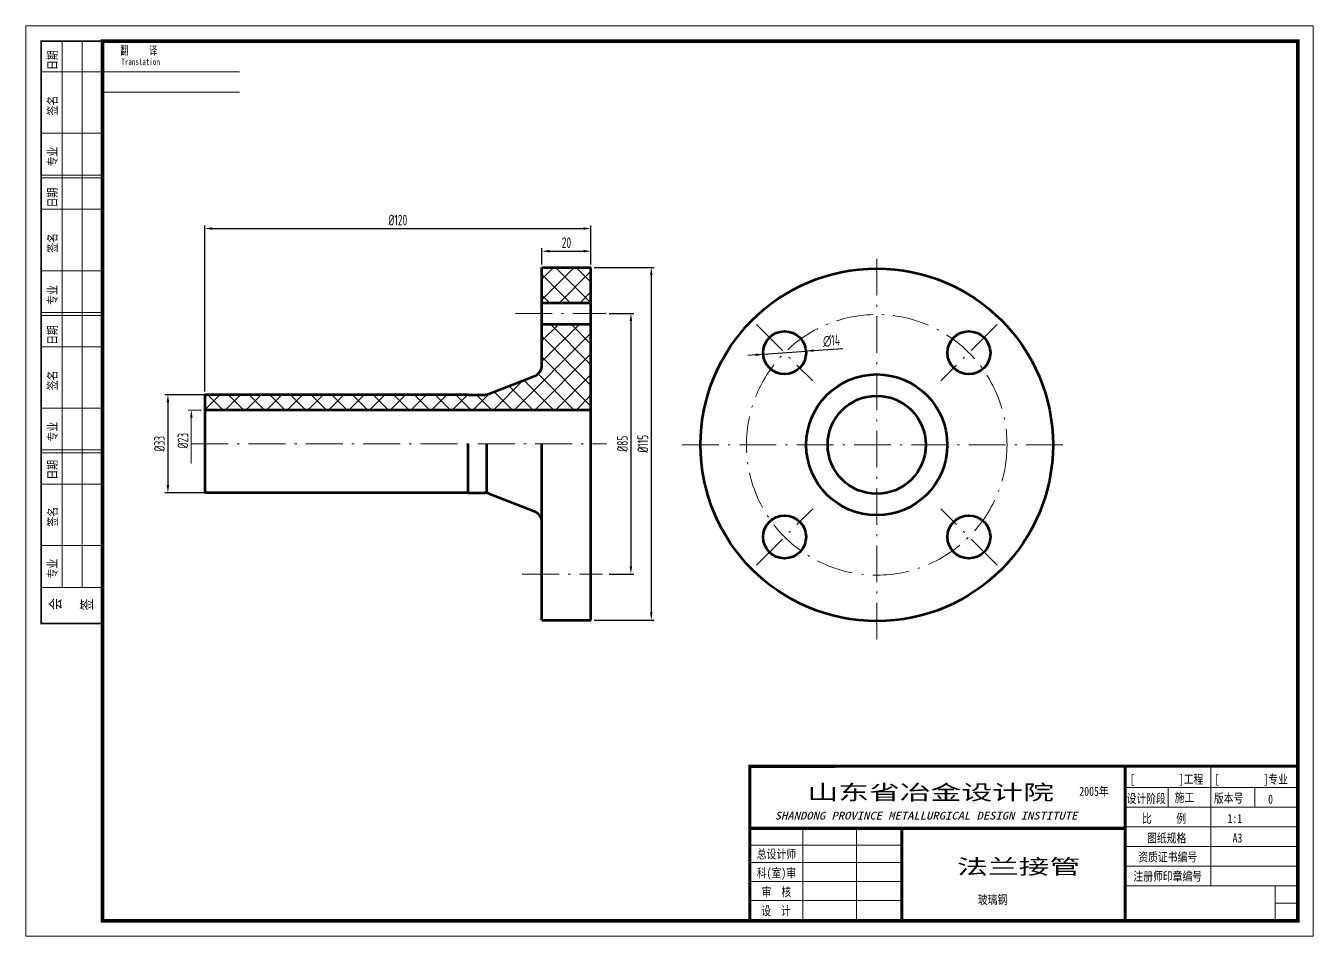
# Model space of a CAD drawing. Header units: millimetres. Extents: x -111403 to -40877, y -22 to 26358.
# Drawn here: x -54299.4 to -53879.4, y 1929.7 to 2226.7 of the extents above; entities that cross this region are included whole.
import ezdxf

# ---------------------------------------------------------------- set-up
doc = ezdxf.new("R2010")
doc.units = ezdxf.units.MM
doc.header["$PDMODE"] = 34
doc.header["$PDSIZE"] = -6
doc.linetypes.add('ACAD_ISO10W100', pattern=[18.7, 12, -3, 0.7, -3])
for name, color, linetype, lineweight in [('TK', 7, 'Continuous', 20), ('标注', 7, 'Continuous', 18), ('粗实线', 2, 'Continuous', 70), ('细线', 4, 'Continuous', 13)]:
    doc.layers.add(name, color=color, linetype=linetype, lineweight=lineweight)
doc.styles.add('HGCAD', font='gbenor.shx', dxfattribs={"width": 0.75, "bigfont": 'gbcbig.shx'})
doc.styles.add('宋体', font='SimSun.ttf', dxfattribs={"width": 0.7})
doc.dimstyles.new('HGCAD$0', dxfattribs={"dimtxt": 20, "dimasz": 16, "dimexe": 4, "dimexo": 1, "dimgap": 1, "dimtad": 1, "dimtoh": 1, "dimdec": 0, "dimdsep": 46, "dimtxsty": 'HGCAD', "dimcen": 0, "dimadec": 1, "dimazin": 0, "dimtfac": 1, "dimtdec": 0, "dimtmove": 0, "dimatfit": 1, "dimfxl": 0, "dimarcsym": 0})
doc.dimstyles.new('HGCAD$3', dxfattribs={"dimtxt": 20, "dimasz": 16, "dimexe": 4, "dimexo": 1, "dimgap": 1, "dimtad": 1, "dimtoh": 1, "dimdec": 0, "dimdsep": 46, "dimtxsty": 'HGCAD', "dimcen": 0, "dimadec": 1, "dimazin": 0, "dimtfac": 1, "dimtdec": 0, "dimtmove": 0, "dimatfit": 1, "dimfxl": 0, "dimarcsym": 0})

# ---------------------------------------------------------------- blocks, each defined once
blk = doc.blocks.new('*D127')
at = {"layer": 'Defpoints', "color": 0, "ltscale": 50}
for p in [(-54058.79, 2119.58), (-54044.83, 2120.62)]:
    blk.add_point(p, dxfattribs=at)
at = {"layer": '标注', "color": 0, "lineweight": -2, "ltscale": 50}
for p, q in [((-54042.34, 2120.8), (-54032.81, 2121.51)), ((-54061.28, 2119.39), (-54063.78, 2119.21)), ((-54058.79, 2119.58), (-54044.83, 2120.62))]:
    blk.add_line(p, q, dxfattribs=at)
at = {"layer": '标注', "color": 0, "ltscale": 50}
for points in [[(-54042.37, 2121.22), (-54042.31, 2120.39), (-54044.83, 2120.62)], [(-54061.31, 2119.81), (-54061.25, 2118.98), (-54058.79, 2119.58)]]:
    blk.add_solid(points, dxfattribs=at)
at = {"layer": '标注', "color": 0, "ltscale": 50, "insert": (-54036.53, 2123.99), "char_height": 3.5, "attachment_point": 5, "rotation": 4.2631, "style": 'HGCAD'}
blk.add_mtext('∅14', dxfattribs=at)
blk = doc.blocks.new('*D128')
at = {"layer": 'Defpoints', "color": 0, "ltscale": 50}
for p in [(-54114.99, 2147.9), (-54114.99, 2032.9), (-54095.32, 2032.9)]:
    blk.add_point(p, dxfattribs=at)
at = {"layer": '标注', "color": 0, "lineweight": -2, "ltscale": 50}
for p, q in [((-54113.99, 2147.9), (-54094.32, 2147.9)), ((-54095.32, 2145.4), (-54095.32, 2035.4)), ((-54113.99, 2032.9), (-54094.32, 2032.9))]:
    blk.add_line(p, q, dxfattribs=at)
at = {"layer": '标注', "color": 0, "ltscale": 50}
for points in [[(-54095.73, 2145.4), (-54094.9, 2145.4), (-54095.32, 2147.9)], [(-54095.73, 2035.4), (-54094.9, 2035.4), (-54095.32, 2032.9)]]:
    blk.add_solid(points, dxfattribs=at)
at = {"layer": '标注', "color": 0, "ltscale": 50, "insert": (-54098.07, 2090.4), "char_height": 3.5, "attachment_point": 5, "rotation": 90, "style": 'HGCAD'}
blk.add_mtext('%%C115', dxfattribs=at)
blk = doc.blocks.new('*D129')
at = {"layer": 'Defpoints', "color": 0, "ltscale": 50}
for p in [(-54110.08, 2132.9), (-54110.08, 2047.9), (-54101.96, 2047.9)]:
    blk.add_point(p, dxfattribs=at)
at = {"layer": '标注', "color": 0, "lineweight": -2, "ltscale": 50}
for p, q in [((-54109.08, 2132.9), (-54100.96, 2132.9)), ((-54101.96, 2130.4), (-54101.96, 2050.4)), ((-54109.08, 2047.9), (-54100.96, 2047.9))]:
    blk.add_line(p, q, dxfattribs=at)
at = {"layer": '标注', "color": 0, "ltscale": 50}
for points in [[(-54102.38, 2130.4), (-54101.54, 2130.4), (-54101.96, 2132.9)], [(-54102.38, 2050.4), (-54101.54, 2050.4), (-54101.96, 2047.9)]]:
    blk.add_solid(points, dxfattribs=at)
at = {"layer": '标注', "color": 0, "ltscale": 50, "insert": (-54104.71, 2090.4), "char_height": 3.5, "attachment_point": 5, "rotation": 90, "style": 'HGCAD'}
blk.add_mtext('%%C85', dxfattribs=at)
blk = doc.blocks.new('*D130')
at = {"layer": 'Defpoints', "color": 0, "ltscale": 50}
for p in [(-54114.99, 2160.6), (-54114.99, 2147.9), (-54240.99, 2106.4)]:
    blk.add_point(p, dxfattribs=at)
at = {"layer": '标注', "color": 0, "lineweight": -2, "ltscale": 50}
for p, q in [((-54240.99, 2107.4), (-54240.99, 2161.6)), ((-54238.49, 2160.6), (-54117.49, 2160.6)), ((-54114.99, 2148.9), (-54114.99, 2161.6))]:
    blk.add_line(p, q, dxfattribs=at)
at = {"layer": '标注', "color": 0, "ltscale": 50}
for points in [[(-54238.49, 2161.01), (-54238.49, 2160.18), (-54240.99, 2160.6)], [(-54117.49, 2161.01), (-54117.49, 2160.18), (-54114.99, 2160.6)]]:
    blk.add_solid(points, dxfattribs=at)
at = {"layer": '标注', "color": 0, "ltscale": 50, "insert": (-54177.99, 2163.35), "char_height": 3.5, "attachment_point": 5, "style": 'HGCAD'}
blk.add_mtext('%%C120', dxfattribs=at)
blk = doc.blocks.new('*D131')
at = {"layer": 'Defpoints', "color": 0, "ltscale": 50}
for p in [(-54114.99, 2153.22), (-54130.99, 2147.9), (-54114.99, 2147.9)]:
    blk.add_point(p, dxfattribs=at)
at = {"layer": '标注', "color": 0, "lineweight": -2, "ltscale": 50}
for p, q in [((-54130.99, 2148.9), (-54130.99, 2154.22)), ((-54128.49, 2153.22), (-54117.49, 2153.22)), ((-54114.99, 2148.9), (-54114.99, 2154.22))]:
    blk.add_line(p, q, dxfattribs=at)
at = {"layer": '标注', "color": 0, "ltscale": 50}
for points in [[(-54128.49, 2153.63), (-54128.49, 2152.8), (-54130.99, 2153.22)], [(-54117.49, 2153.63), (-54117.49, 2152.8), (-54114.99, 2153.22)]]:
    blk.add_solid(points, dxfattribs=at)
at = {"layer": '标注', "color": 0, "ltscale": 50, "insert": (-54122.99, 2155.97), "char_height": 3.5, "attachment_point": 5, "style": 'HGCAD'}
blk.add_mtext('20', dxfattribs=at)
blk = doc.blocks.new('*D132')
at = {"layer": 'Defpoints', "color": 0, "ltscale": 50}
for p in [(-54229.15, 2106.4), (-54252.99, 2074.4), (-54229.15, 2074.4)]:
    blk.add_point(p, dxfattribs=at)
at = {"layer": '标注', "color": 0, "lineweight": -2, "ltscale": 50}
for p, q in [((-54230.15, 2106.4), (-54253.99, 2106.4)), ((-54252.99, 2103.9), (-54252.99, 2076.9)), ((-54230.15, 2074.4), (-54253.99, 2074.4))]:
    blk.add_line(p, q, dxfattribs=at)
at = {"layer": '标注', "color": 0, "ltscale": 50}
for points in [[(-54253.41, 2103.9), (-54252.57, 2103.9), (-54252.99, 2106.4)], [(-54253.41, 2076.9), (-54252.57, 2076.9), (-54252.99, 2074.4)]]:
    blk.add_solid(points, dxfattribs=at)
at = {"layer": '标注', "color": 0, "ltscale": 50, "insert": (-54255.74, 2090.4), "char_height": 3.5, "attachment_point": 5, "rotation": 90, "style": 'HGCAD'}
blk.add_mtext('%%C33', dxfattribs=at)

msp = doc.modelspace()

# ---------------------------------------------------------------- hatches: boundary and pattern name
at = {"layer": '细线', "ltscale": 50}
h = msp.add_hatch(dxfattribs=at)
h.set_pattern_fill('ANSI37', color=256, scale=1.5, style=0)
h.set_pattern_definition([(45, (-2212.003, -896.0592), (-3.36759605, 3.36759605), []), (135, (-2212.003, -896.0592), (-3.36759605, -3.36759605), [])])
h.paths.add_polyline_path([(-54114.991, 2147.8966), (-54130.991, 2147.8966), (-54130.991, 2136.3966), (-54114.991, 2136.3966)])
h.paths.add_polyline_path([(-54114.991, 2129.3966), (-54130.991, 2129.3966), (-54130.991, 2116.1329, -0.30931024), (-54133.5412, 2112.4049), (-54148.2916, 2106.6686, -0.09298947), (-54149.7414, 2106.3966), (-54154.991, 2106.3966), (-54240.991, 2106.3966), (-54240.991, 2101.3966), (-54114.991, 2101.3966)])

# ---------------------------------------------------------------- linework, layer by layer
at = {"layer": 'TK', "color": 1}
msp.add_line((-54274.3435, 2205.1238), (-54229.6921, 2205.1238), dxfattribs=at)
at = {"layer": 'TK', "color": 4}
for p, q in [((-53912.8307, 1946.1813), (-53912.8307, 1985.1973)), ((-53884.3677, 1978.2382), (-53940.7389, 1978.2382)), ((-53926.7097, 1978.2382), (-53926.7097, 1971.8268)), ((-53884.3677, 1971.8268), (-53940.7389, 1971.8268)), ((-54045.8745, 1934.7435), (-54045.8745, 1964.9417)), ((-54028.3515, 1934.7435), (-54028.3515, 1964.9417)), ((-53884.3677, 1965.4154), (-53940.7389, 1965.4154)), ((-54013.5583, 1959.4313), (-54063.1545, 1959.4313)), ((-53884.3677, 1959.004), (-53940.7389, 1959.004)), ((-54063.1545, 1953.757), (-54013.5875, 1953.757)), ((-53884.3677, 1952.5927), (-53940.7389, 1952.5927)), ((-54013.5583, 1947.5825), (-54063.1545, 1947.5825)), ((-53884.3677, 1946.1813), (-53940.7389, 1946.1813)), ((-53891.8055, 1934.7435), (-53891.8055, 1946.1813)), ((-54063.1545, 1941.408), (-54013.5583, 1941.408)), ((-53884.3677, 1940.5076), (-53891.8055, 1940.5076))]:
    msp.add_line(p, q, dxfattribs=at)
at = {"layer": 'TK', "color": 7}
msp.add_line((-53898.4728, 1971.8268), (-53898.4728, 1978.2382), dxfattribs=at)
at = {"layer": 'TK'}
msp.add_lwpolyline([(-54299.3677, 1929.7435), (-53879.3677, 1929.7435), (-53879.3677, 2226.7435), (-54299.3677, 2226.7435)], close=True, dxfattribs=at)
at = {"layer": 'TK', "color": 1, "const_width": 0.5}
msp.add_lwpolyline([(-54294.3677, 2221.7435), (-54294.3677, 2031.7435), (-54274.3677, 2031.7435), (-54274.3677, 2221.7435)], close=True, dxfattribs=at)
at = {"layer": 'TK'}
msp.add_lwpolyline([(-54274.3677, 1934.7435, 1.2, 1.2, 0), (-53884.3677, 1934.7435, 1.2, 1.2, 0), (-53884.3677, 2221.7435, 1.2, 1.2, 0), (-54274.3677, 2221.7435, 1.2, 1.2, 0)], format="xyseb", close=True, dxfattribs=at)
at = {"layer": 'TK', "color": 4, "linetype": 'Continuous'}
for points in [[(-54287.5198, 2043.542), (-54287.5198, 2221.7435)], [(-54280.9377, 2043.542), (-54280.9377, 2221.7435)], [(-54294.0899, 2211.6938), (-54274.3435, 2211.6938)], [(-54274.3435, 2211.6938), (-54229.6921, 2211.6938)], [(-54294.0899, 2191.6748), (-54274.3435, 2191.6748)], [(-54294.102, 2177.0922), (-54274.3556, 2177.0922)], [(-54294.0899, 2178.0429), (-54274.3435, 2178.0429)], [(-54294.102, 2166.8602), (-54274.3556, 2166.8602)], [(-54294.102, 2146.8412), (-54274.3556, 2146.8412)], [(-54294.102, 2133.2092), (-54274.3556, 2133.2092)], [(-54294.102, 2132.2585), (-54274.3556, 2132.2585)], [(-54294.102, 2122.0266), (-54274.3556, 2122.0266)], [(-54294.102, 2102.0075), (-54274.3556, 2102.0075)], [(-54294.102, 2088.3756), (-54274.3556, 2088.3756)], [(-54294.102, 2087.4249), (-54274.3556, 2087.4249)], [(-54294.102, 2077.1929), (-54274.3556, 2077.1929)], [(-54294.102, 2057.1739), (-54274.3556, 2057.1739)], [(-54294.102, 2043.542), (-54274.3556, 2043.542)]]:
    msp.add_lwpolyline(points, dxfattribs=at)
at = {"layer": 'TK', "color": 1, "linetype": 'Continuous', "const_width": 1}
msp.add_lwpolyline([(-53884.3677, 1934.7435), (-54063.1545, 1934.7435), (-54063.1545, 1985.1765), (-53884.3677, 1985.1973), (-53884.3677, 1934.7435)], dxfattribs=at)
at = {"layer": 'TK', "color": 1, "const_width": 1}
for points in [[(-53940.7389, 1934.7007), (-53940.7389, 1985.1973)], [(-54063.1545, 1964.9417), (-53940.7389, 1964.9417)], [(-54013.5875, 1934.7007), (-54013.5875, 1964.9417)]]:
    msp.add_lwpolyline(points, dxfattribs=at)
at = {"layer": '标注', "color": 1, "linetype": 'ACAD_ISO10W100'}
for p, q in [((-54021.758, 2026.545), (-54021.758, 2153.545)), ((-54139.6211, 2132.8966), (-54110.0817, 2132.8966)), ((-54061.0024, 2129.2894), (-54042.6176, 2110.9047)), ((-53982.5136, 2129.2894), (-54000.8983, 2110.9047)), ((-54245.3553, 2090.3966), (-54109.9531, 2090.3966)), ((-54085.258, 2090.045), (-53958.258, 2090.045)), ((-54061.0024, 2050.8006), (-54042.6176, 2069.1854)), ((-53982.5136, 2050.8006), (-54000.8983, 2069.1854)), ((-54137.4125, 2047.8966), (-54111.1861, 2047.8966))]:
    msp.add_line(p, q, dxfattribs=at)
at = {"layer": '标注', "ltscale": 50}
for p, q in [((-54241.991, 2101.3966), (-54246.3547, 2101.3966)), ((-54245.3547, 2098.8966), (-54245.3547, 2083.9094))]:
    msp.add_line(p, q, dxfattribs=at)
at = {"layer": '标注', "color": 1, "linetype": 'ACAD_ISO10W100'}
msp.add_circle((-54021.758, 2090.045), 42.5, dxfattribs=at)
at = {"layer": '标注', "ltscale": 50}
msp.add_solid([(-54245.7713, 2098.8966), (-54244.938, 2098.8966), (-54245.3547, 2101.3966)], dxfattribs=at)
at = {"layer": '粗实线'}
for p, q in [((-54130.991, 2147.8966), (-54114.991, 2147.8966)), ((-54130.991, 2116.1329), (-54130.991, 2147.8966)), ((-54114.991, 2032.8966), (-54114.991, 2147.8966)), ((-54130.991, 2136.3966), (-54114.991, 2136.3966)), ((-54130.991, 2129.3966), (-54114.991, 2129.3966)), ((-54148.2916, 2106.6686), (-54133.5412, 2112.4049)), ((-54154.991, 2106.3966), (-54240.991, 2106.3966)), ((-54240.991, 2106.3966), (-54240.991, 2074.3966)), ((-54154.991, 2106.3966), (-54149.7414, 2106.3966)), ((-54114.991, 2101.3966), (-54240.991, 2101.3966)), ((-54154.991, 2074.3966), (-54154.991, 2090.3966)), ((-54148.991, 2074.3966), (-54148.991, 2090.3966)), ((-54130.991, 2032.8966), (-54130.991, 2090.3966)), ((-54154.991, 2074.3966), (-54240.991, 2074.3966)), ((-54154.991, 2074.3966), (-54149.7414, 2074.3966)), ((-54148.2916, 2074.1247), (-54133.5412, 2068.3884)), ((-54130.991, 2032.8966), (-54114.991, 2032.8966))]:
    msp.add_line(p, q, dxfattribs=at)
for centre, radius in [((-54021.758, 2090.045), 57.5), ((-54051.81, 2120.0971), 7), ((-53991.706, 2120.0971), 7), ((-54021.758, 2090.045), 23), ((-54021.758, 2090.045), 16), ((-54051.81, 2059.993), 7), ((-53991.706, 2059.993), 7)]:
    msp.add_circle(centre, radius, dxfattribs=at)
for centre, start, end in [((-54134.991, 2116.1329), 291.250506, 0), ((-54149.7414, 2110.3966), 270, 291.250506), ((-54149.7414, 2070.3966), 68.749494, 90), ((-54134.991, 2064.6604), 0, 68.749494)]:
    msp.add_arc(centre, 4, start, end, dxfattribs=at)

# ---------------------------------------------------------------- texts
at = {"layer": 'TK', "color": 4, "style": '宋体', "width": 0.8}
for s, height, p in [('日期', 2.93692, (-54289.2062, 2212.3162)), ('签名', 2.93692, (-54289.2062, 2197.5198)), ('专业', 2.93692, (-54289.2062, 2180.8852)), ('日期', 2.93692, (-54289.2183, 2167.4825)), ('签名', 2.93692, (-54289.2183, 2152.6862)), ('专业', 2.93692, (-54289.2183, 2135.7218)), ('日期', 2.93692, (-54289.2183, 2122.6489)), ('签名', 2.93692, (-54289.2183, 2107.8526)), ('专业', 2.93692, (-54289.2183, 2091.144)), ('日期', 2.93692, (-54289.2183, 2078.6902)), ('签名', 2.93692, (-54289.1544, 2063.3493)), ('专业', 2.93692, (-54289.2183, 2046.488)), ('会', 3.5243, (-54287.9339, 2036.1952)), ('签', 3.5243, (-54277.6832, 2036.0152))]:
    msp.add_text(s, height=height, rotation=90, dxfattribs=at).set_placement(p)
at = {"layer": 'TK', "style": '宋体', "width": 0.7}
for s, height, p in [('翻     译', 2.7, (-54268.4904, 2217.3242)), ('Translation', 2, (-54268.1821, 2213.9685))]:
    msp.add_text(s, height=height, dxfattribs=at).set_placement(p)
at = {"layer": 'TK', "color": 4, "style": '宋体'}
for s, height, width, p in [('[         ]工程', 2.936922, 0.8, (-53939.2209, 1979.5106)), ('[         ]专业', 2.936922, 0.8, (-53911.6091, 1979.5106)), ('山东省冶金设计院', 4.91205, 1.5, (-54044.3733, 1974.2363)), ('2005年', 2.93692, 0.8, (-53955.6815, 1975.5619)), ('设计阶段', 2.93692, 0.8, (-53940.2673, 1973.212)), ('施工', 2.93692, 0.8, (-53924.6036, 1973.5966)), ('版本号', 2.93692, 0.8, (-53911.7879, 1973.3406)), ('0', 2.9369, 0.8, (-53894.0913, 1972.9578)), ('比     例', 2.93692, 0.8, (-53935.239, 1966.7111)), ('1:1', 2.93692, 0.8, (-53907.3308, 1966.7111)), ('图纸规格', 2.93692, 0.8, (-53933.5949, 1960.3272)), ('A3', 2.93692, 0.8, (-53905.6867, 1960.3272)), ('总设计师', 2.93692, 0.8, (-54060.8978, 1955.1004)), ('资质证书编号', 2.93692, 0.8, (-53936.4576, 1954.1302)), ('法兰接管', 4.91205, 1.5, (-53995.5399, 1950.0012)), ('科(室)审', 2.93692, 0.8, (-54060.8978, 1948.9259)), ('注册师印章编号', 2.93692, 0.8, (-53938.0548, 1947.8394)), ('审  核', 2.93692, 0.8, (-54059.2999, 1942.7433)), ('玻璃钢', 2.93692, 0.8, (-53988.7752, 1940.2107)), ('设  计', 2.93692, 0.8, (-54059.4514, 1936.5777))]:
    msp.add_text(s, height=height, dxfattribs=dict(at, width=width)).set_placement(p)
at = {"layer": 'TK', "color": 4, "style": '宋体', "oblique": 15, "width": 1.2}
msp.add_text('SHANDONG PROVINCE METALLURGICAL DESIGN INSTITUTE    ', height=2.52, dxfattribs=at).set_placement((-54055.0438, 1967.8151))
at = {"layer": '标注', "ltscale": 50, "insert": (-54248.1047, 2091.403), "char_height": 3.5, "attachment_point": 5, "rotation": 90, "style": 'HGCAD'}
msp.add_mtext('%%C23', dxfattribs=at)

# ---------------------------------------------------------------- dimensions: what is measured, and where the dimension line sits
at = {"layer": '标注', "ltscale": 50}
for base, p1, text, picture, middle in [((-54114.991, 2160.5969), (-54240.991, 2106.3966), '%%C120', '*D130', (-54177.991, 2163.3469)), ((-54114.991, 2153.2167), (-54130.991, 2147.8966), '20', '*D131', (-54122.991, 2155.9667))]:
    dim = msp.add_linear_dim(base=base, p1=p1, p2=(-54114.991, 2147.8966), text=text, dimstyle='HGCAD$0', override={"dimtxt": 3.5, "dimasz": 2.5, "dimexe": 1, "dimtoh": 0, "dimdec": 1, "dimtdec": 2}, dxfattribs=at)
    dim.commit()
    dim.dimension.update_dxf_attribs({"geometry": picture, "text_midpoint": middle})
for base, p1, p2, picture, middle in [((-54095.3174, 2032.8966), (-54114.991, 2147.8966), (-54114.991, 2032.8966), '*D128', (-54098.0674, 2090.3966)), ((-54101.96, 2047.8966), (-54110.0817, 2132.8966), (-54110.0817, 2047.8966), '*D129', (-54104.71, 2090.3966))]:
    dim = msp.add_linear_dim(base=base, p1=p1, p2=p2, angle=90, text='%%C<>', dimstyle='HGCAD$0', override={"dimtxt": 3.5, "dimasz": 2.5, "dimexe": 1, "dimtoh": 0, "dimdec": 1, "dimtdec": 2}, dxfattribs=at)
    dim.commit()
    dim.dimension.update_dxf_attribs({"geometry": picture, "text_midpoint": middle})
dim = msp.add_diameter_dim_2p(p1=(-54058.7907, 2119.5767), p2=(-54044.8294, 2120.6174), dimstyle='HGCAD$3', override={"dimtxt": 3.5, "dimasz": 2.5, "dimexe": 1, "dimtoh": 0, "dimdec": 1, "dimtdec": 2}, dxfattribs=at)
dim.commit()
dim.dimension.update_dxf_attribs({"geometry": '*D127', "text_midpoint": (-54036.3289, 2121.251), "dimtype": 163})
dim = msp.add_linear_dim(base=(-54252.9891, 2074.3966), p1=(-54229.1547, 2106.3966), p2=(-54229.1547, 2074.3966), angle=90, text='%%C33', dimstyle='HGCAD$0', override={"dimtxt": 3.5, "dimasz": 2.5, "dimexe": 1, "dimtoh": 0, "dimdec": 1, "dimtdec": 2}, dxfattribs=at)
dim.commit()
dim.dimension.update_dxf_attribs({"geometry": '*D132', "text_midpoint": (-54252.9891, 2090.3966), "dimtype": 160})

doc.saveas('drawing.dxf')
